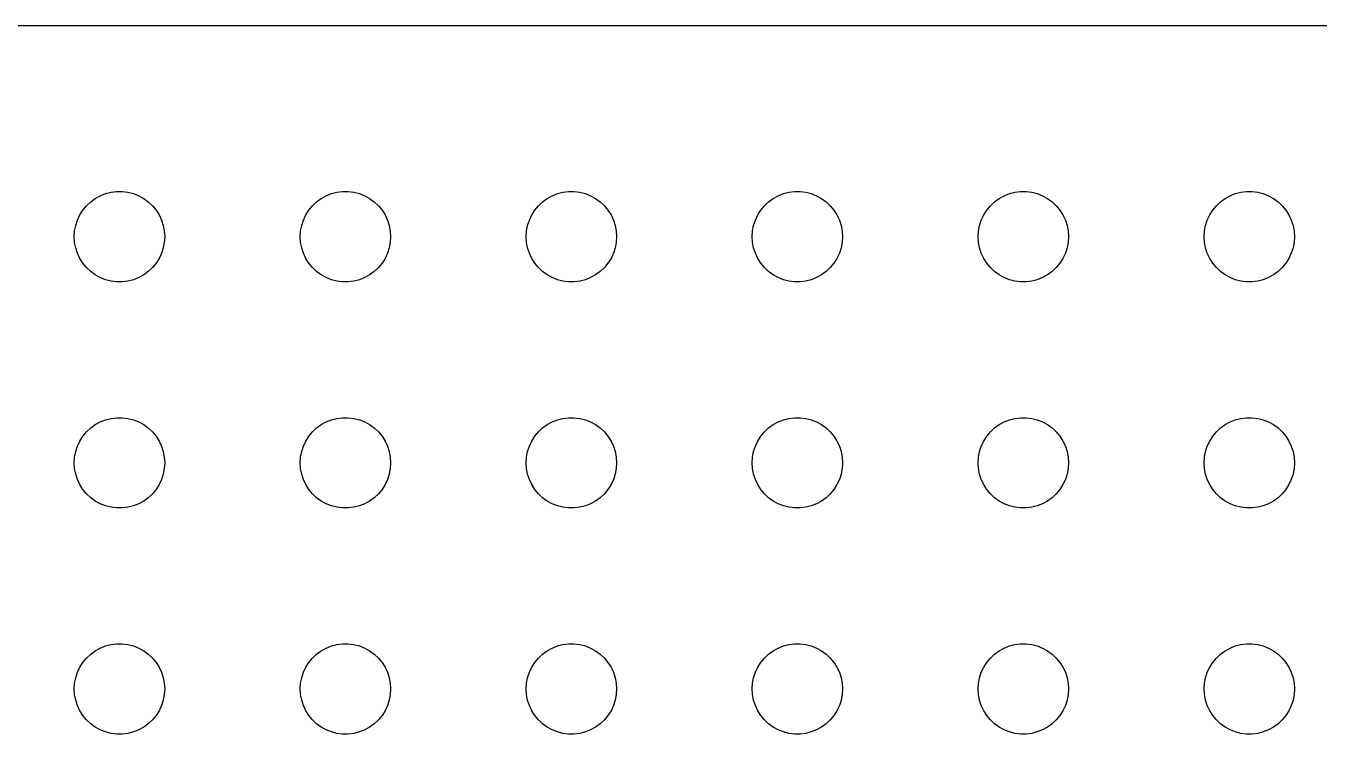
# Model space of a CAD drawing. Header units: metres. Extents: x -164 to 164, y -22 to 22.
# Drawn here: x -85.61 to -42.68, y -1.5 to 21.99 of the extents above; entities that cross this region are included whole.
import ezdxf

# ---------------------------------------------------------------- set-up
doc = ezdxf.new("R2010")
doc.units = ezdxf.units.M

msp = doc.modelspace()

# ---------------------------------------------------------------- linework, layer by layer
for p, q in [((159.814, 21.9901), (-159.814, 21.9901)), ((-83.3037, 16.2665), (-83.1387, 16.3572)), ((-83.1387, 16.3572), (-82.9635, 16.4266)), ((-82.9635, 16.4266), (-82.7811, 16.4734)), ((-82.7811, 16.4734), (-82.5942, 16.497)), ((-82.5942, 16.497), (-82.4058, 16.497)), ((-82.4058, 16.497), (-82.2189, 16.4734)), ((-82.2189, 16.4734), (-82.0365, 16.4266)), ((-82.0365, 16.4266), (-81.8613, 16.3572)), ((-81.8613, 16.3572), (-81.6963, 16.2665)), ((-75.8037, 16.2665), (-75.6387, 16.3572)), ((-75.6387, 16.3572), (-75.4635, 16.4266)), ((-75.4635, 16.4266), (-75.2811, 16.4734)), ((-75.2811, 16.4734), (-75.0942, 16.497)), ((-75.0942, 16.497), (-74.9058, 16.497)), ((-74.9058, 16.497), (-74.7189, 16.4734)), ((-74.7189, 16.4734), (-74.5365, 16.4266)), ((-74.5365, 16.4266), (-74.3613, 16.3572)), ((-74.3613, 16.3572), (-74.1963, 16.2665)), ((-68.3037, 16.2665), (-68.1387, 16.3572)), ((-68.1387, 16.3572), (-67.9635, 16.4266)), ((-67.9635, 16.4266), (-67.7811, 16.4734)), ((-67.7811, 16.4734), (-67.5942, 16.497)), ((-67.5942, 16.497), (-67.4058, 16.497)), ((-67.4058, 16.497), (-67.2189, 16.4734)), ((-67.2189, 16.4734), (-67.0365, 16.4266)), ((-67.0365, 16.4266), (-66.8613, 16.3572)), ((-66.8613, 16.3572), (-66.6963, 16.2665)), ((-60.8037, 16.2665), (-60.6387, 16.3572)), ((-60.6387, 16.3572), (-60.4635, 16.4266)), ((-60.4635, 16.4266), (-60.2811, 16.4734)), ((-60.2811, 16.4734), (-60.0942, 16.497)), ((-60.0942, 16.497), (-59.9058, 16.497)), ((-59.9058, 16.497), (-59.7189, 16.4734)), ((-59.7189, 16.4734), (-59.5365, 16.4266)), ((-59.5365, 16.4266), (-59.3613, 16.3572)), ((-59.3613, 16.3572), (-59.1963, 16.2665)), ((-53.3037, 16.2665), (-53.1387, 16.3572)), ((-53.1387, 16.3572), (-52.9635, 16.4266)), ((-52.9635, 16.4266), (-52.7811, 16.4734)), ((-52.7811, 16.4734), (-52.5942, 16.497)), ((-52.5942, 16.497), (-52.4058, 16.497)), ((-52.4058, 16.497), (-52.2189, 16.4734)), ((-52.2189, 16.4734), (-52.0365, 16.4266)), ((-52.0365, 16.4266), (-51.8613, 16.3572)), ((-51.8613, 16.3572), (-51.6963, 16.2665)), ((-45.8037, 16.2665), (-45.6387, 16.3572)), ((-45.6387, 16.3572), (-45.4635, 16.4266)), ((-45.4635, 16.4266), (-45.2811, 16.4734)), ((-45.2811, 16.4734), (-45.0942, 16.497)), ((-45.0942, 16.497), (-44.9058, 16.497)), ((-44.9058, 16.497), (-44.7189, 16.4734)), ((-44.7189, 16.4734), (-44.5365, 16.4266)), ((-44.5365, 16.4266), (-44.3613, 16.3572)), ((-44.3613, 16.3572), (-44.1963, 16.2665)), ((-83.7135, 15.8817), (-83.5934, 16.0268)), ((-83.5934, 16.0268), (-83.4561, 16.1558)), ((-83.4561, 16.1558), (-83.3037, 16.2665)), ((-81.6963, 16.2665), (-81.5439, 16.1558)), ((-81.5439, 16.1558), (-81.4065, 16.0268)), ((-81.4065, 16.0268), (-81.2865, 15.8817)), ((-76.2135, 15.8817), (-76.0934, 16.0268)), ((-76.0934, 16.0268), (-75.9561, 16.1558)), ((-75.9561, 16.1558), (-75.8037, 16.2665)), ((-74.1963, 16.2665), (-74.0439, 16.1558)), ((-74.0439, 16.1558), (-73.9065, 16.0268)), ((-73.9065, 16.0268), (-73.7865, 15.8817)), ((-68.7135, 15.8817), (-68.5934, 16.0268)), ((-68.5934, 16.0268), (-68.4561, 16.1558)), ((-68.4561, 16.1558), (-68.3037, 16.2665)), ((-66.6963, 16.2665), (-66.5439, 16.1558)), ((-66.5439, 16.1558), (-66.4065, 16.0268)), ((-66.4065, 16.0268), (-66.2865, 15.8817)), ((-61.2135, 15.8817), (-61.0934, 16.0268)), ((-61.0934, 16.0268), (-60.9561, 16.1558)), ((-60.9561, 16.1558), (-60.8037, 16.2665)), ((-59.1963, 16.2665), (-59.0439, 16.1558)), ((-59.0439, 16.1558), (-58.9065, 16.0268)), ((-58.9065, 16.0268), (-58.7865, 15.8817)), ((-53.7135, 15.8817), (-53.5934, 16.0268)), ((-53.5934, 16.0268), (-53.4561, 16.1558)), ((-53.4561, 16.1558), (-53.3037, 16.2665)), ((-51.6963, 16.2665), (-51.5439, 16.1558)), ((-51.5439, 16.1558), (-51.4065, 16.0268)), ((-51.4065, 16.0268), (-51.2865, 15.8817)), ((-46.2135, 15.8817), (-46.0934, 16.0268)), ((-46.0934, 16.0268), (-45.9561, 16.1558)), ((-45.9561, 16.1558), (-45.8037, 16.2665)), ((-44.1963, 16.2665), (-44.0439, 16.1558)), ((-44.0439, 16.1558), (-43.9065, 16.0268)), ((-43.9065, 16.0268), (-43.7865, 15.8817)), ((-83.9529, 15.373), (-83.8947, 15.5522)), ((-83.8947, 15.5522), (-83.8145, 15.7226)), ((-83.8145, 15.7226), (-83.7135, 15.8817)), ((-81.2865, 15.8817), (-81.1855, 15.7226)), ((-81.1855, 15.7226), (-81.1053, 15.5522)), ((-81.1053, 15.5522), (-81.0471, 15.373)), ((-76.4529, 15.373), (-76.3947, 15.5522)), ((-76.3947, 15.5522), (-76.3145, 15.7226)), ((-76.3145, 15.7226), (-76.2135, 15.8817)), ((-73.7865, 15.8817), (-73.6855, 15.7226)), ((-73.6855, 15.7226), (-73.6053, 15.5522)), ((-73.6053, 15.5522), (-73.5471, 15.373)), ((-68.9529, 15.373), (-68.8947, 15.5522)), ((-68.8947, 15.5522), (-68.8145, 15.7226)), ((-68.8145, 15.7226), (-68.7135, 15.8817)), ((-66.2865, 15.8817), (-66.1855, 15.7226)), ((-66.1855, 15.7226), (-66.1053, 15.5522)), ((-66.1053, 15.5522), (-66.0471, 15.373)), ((-61.4529, 15.373), (-61.3947, 15.5522)), ((-61.3947, 15.5522), (-61.3145, 15.7226)), ((-61.3145, 15.7226), (-61.2135, 15.8817)), ((-58.7865, 15.8817), (-58.6855, 15.7226)), ((-58.6855, 15.7226), (-58.6053, 15.5522)), ((-58.6053, 15.5522), (-58.5471, 15.373)), ((-53.9529, 15.373), (-53.8947, 15.5522)), ((-53.8947, 15.5522), (-53.8145, 15.7226)), ((-53.8145, 15.7226), (-53.7135, 15.8817)), ((-51.2865, 15.8817), (-51.1855, 15.7226)), ((-51.1855, 15.7226), (-51.1053, 15.5522)), ((-51.1053, 15.5522), (-51.0471, 15.373)), ((-46.4529, 15.373), (-46.3947, 15.5522)), ((-46.3947, 15.5522), (-46.3145, 15.7226)), ((-46.3145, 15.7226), (-46.2135, 15.8817)), ((-43.7865, 15.8817), (-43.6855, 15.7226)), ((-43.6855, 15.7226), (-43.6053, 15.5522)), ((-43.6053, 15.5522), (-43.5471, 15.373)), ((-84, 15), (-83.9882, 15.188)), ((-83.9882, 15.188), (-83.9529, 15.373)), ((-81.0471, 15.373), (-81.0118, 15.188)), ((-81.0118, 15.188), (-81, 15)), ((-76.5, 15), (-76.4882, 15.188)), ((-76.4882, 15.188), (-76.4529, 15.373)), ((-73.5471, 15.373), (-73.5118, 15.188)), ((-73.5118, 15.188), (-73.5, 15)), ((-69, 15), (-68.9882, 15.188)), ((-68.9882, 15.188), (-68.9529, 15.373)), ((-66.0471, 15.373), (-66.0118, 15.188)), ((-66.0118, 15.188), (-66, 15)), ((-61.5, 15), (-61.4882, 15.188)), ((-61.4882, 15.188), (-61.4529, 15.373)), ((-58.5471, 15.373), (-58.5118, 15.188)), ((-58.5118, 15.188), (-58.5, 15)), ((-54, 15), (-53.9882, 15.188)), ((-53.9882, 15.188), (-53.9529, 15.373)), ((-51.0471, 15.373), (-51.0118, 15.188)), ((-51.0118, 15.188), (-51, 15)), ((-46.5, 15), (-46.4882, 15.188)), ((-46.4882, 15.188), (-46.4529, 15.373)), ((-43.5471, 15.373), (-43.5118, 15.188)), ((-43.5118, 15.188), (-43.5, 15)), ((-83.9882, 14.812), (-84, 15)), ((-83.9529, 14.627), (-83.9882, 14.812)), ((-83.8947, 14.4478), (-83.9529, 14.627)), ((-81.0471, 14.627), (-81.1053, 14.4478)), ((-81.0118, 14.812), (-81.0471, 14.627)), ((-81, 15), (-81.0118, 14.812)), ((-76.4882, 14.812), (-76.5, 15)), ((-76.4529, 14.627), (-76.4882, 14.812)), ((-76.3947, 14.4478), (-76.4529, 14.627)), ((-73.5471, 14.627), (-73.6053, 14.4478)), ((-73.5118, 14.812), (-73.5471, 14.627)), ((-73.5, 15), (-73.5118, 14.812)), ((-68.9882, 14.812), (-69, 15)), ((-68.9529, 14.627), (-68.9882, 14.812)), ((-68.8947, 14.4478), (-68.9529, 14.627)), ((-66.0471, 14.627), (-66.1053, 14.4478)), ((-66.0118, 14.812), (-66.0471, 14.627)), ((-66, 15), (-66.0118, 14.812)), ((-61.4882, 14.812), (-61.5, 15)), ((-61.4529, 14.627), (-61.4882, 14.812)), ((-61.3947, 14.4478), (-61.4529, 14.627)), ((-58.5471, 14.627), (-58.6053, 14.4478)), ((-58.5118, 14.812), (-58.5471, 14.627)), ((-58.5, 15), (-58.5118, 14.812)), ((-53.9882, 14.812), (-54, 15)), ((-53.9529, 14.627), (-53.9882, 14.812)), ((-53.8947, 14.4478), (-53.9529, 14.627)), ((-51.0471, 14.627), (-51.1053, 14.4478)), ((-51.0118, 14.812), (-51.0471, 14.627)), ((-51, 15), (-51.0118, 14.812)), ((-46.4882, 14.812), (-46.5, 15)), ((-46.4529, 14.627), (-46.4882, 14.812)), ((-46.3947, 14.4478), (-46.4529, 14.627)), ((-43.5471, 14.627), (-43.6053, 14.4478)), ((-43.5118, 14.812), (-43.5471, 14.627)), ((-43.5, 15), (-43.5118, 14.812)), ((-83.8145, 14.2774), (-83.8947, 14.4478)), ((-83.7135, 14.1183), (-83.8145, 14.2774)), ((-81.1855, 14.2774), (-81.2865, 14.1183)), ((-81.1053, 14.4478), (-81.1855, 14.2774)), ((-76.3145, 14.2774), (-76.3947, 14.4478)), ((-76.2135, 14.1183), (-76.3145, 14.2774)), ((-73.6855, 14.2774), (-73.7865, 14.1183)), ((-73.6053, 14.4478), (-73.6855, 14.2774)), ((-68.8145, 14.2774), (-68.8947, 14.4478)), ((-68.7135, 14.1183), (-68.8145, 14.2774)), ((-66.1855, 14.2774), (-66.2865, 14.1183)), ((-66.1053, 14.4478), (-66.1855, 14.2774)), ((-61.3145, 14.2774), (-61.3947, 14.4478)), ((-61.2135, 14.1183), (-61.3145, 14.2774)), ((-58.6855, 14.2774), (-58.7865, 14.1183)), ((-58.6053, 14.4478), (-58.6855, 14.2774)), ((-53.8145, 14.2774), (-53.8947, 14.4478)), ((-53.7135, 14.1183), (-53.8145, 14.2774)), ((-51.1855, 14.2774), (-51.2865, 14.1183)), ((-51.1053, 14.4478), (-51.1855, 14.2774)), ((-46.3145, 14.2774), (-46.3947, 14.4478)), ((-46.2135, 14.1183), (-46.3145, 14.2774)), ((-43.6855, 14.2774), (-43.7865, 14.1183)), ((-43.6053, 14.4478), (-43.6855, 14.2774)), ((-83.5934, 13.9732), (-83.7135, 14.1183)), ((-83.4561, 13.8442), (-83.5934, 13.9732)), ((-83.3037, 13.7335), (-83.4561, 13.8442)), ((-81.5439, 13.8442), (-81.6963, 13.7335)), ((-81.4065, 13.9732), (-81.5439, 13.8442)), ((-81.2865, 14.1183), (-81.4065, 13.9732)), ((-76.0934, 13.9732), (-76.2135, 14.1183)), ((-75.9561, 13.8442), (-76.0934, 13.9732)), ((-75.8037, 13.7335), (-75.9561, 13.8442)), ((-74.0439, 13.8442), (-74.1963, 13.7335)), ((-73.9065, 13.9732), (-74.0439, 13.8442)), ((-73.7865, 14.1183), (-73.9065, 13.9732)), ((-68.5934, 13.9732), (-68.7135, 14.1183)), ((-68.4561, 13.8442), (-68.5934, 13.9732)), ((-68.3037, 13.7335), (-68.4561, 13.8442)), ((-66.5439, 13.8442), (-66.6963, 13.7335)), ((-66.4065, 13.9732), (-66.5439, 13.8442)), ((-66.2865, 14.1183), (-66.4065, 13.9732)), ((-61.0934, 13.9732), (-61.2135, 14.1183)), ((-60.9561, 13.8442), (-61.0934, 13.9732)), ((-60.8037, 13.7335), (-60.9561, 13.8442)), ((-59.0439, 13.8442), (-59.1963, 13.7335)), ((-58.9065, 13.9732), (-59.0439, 13.8442)), ((-58.7865, 14.1183), (-58.9065, 13.9732)), ((-53.5934, 13.9732), (-53.7135, 14.1183)), ((-53.4561, 13.8442), (-53.5934, 13.9732)), ((-53.3037, 13.7335), (-53.4561, 13.8442)), ((-51.5439, 13.8442), (-51.6963, 13.7335)), ((-51.4065, 13.9732), (-51.5439, 13.8442)), ((-51.2865, 14.1183), (-51.4065, 13.9732)), ((-46.0934, 13.9732), (-46.2135, 14.1183)), ((-45.9561, 13.8442), (-46.0934, 13.9732)), ((-45.8037, 13.7335), (-45.9561, 13.8442)), ((-44.0439, 13.8442), (-44.1963, 13.7335)), ((-43.9065, 13.9732), (-44.0439, 13.8442)), ((-43.7865, 14.1183), (-43.9065, 13.9732)), ((-83.1387, 13.6427), (-83.3037, 13.7335)), ((-82.9635, 13.5734), (-83.1387, 13.6427)), ((-82.7811, 13.5266), (-82.9635, 13.5734)), ((-82.5942, 13.5029), (-82.7811, 13.5266)), ((-82.4058, 13.5029), (-82.5942, 13.5029)), ((-82.2189, 13.5266), (-82.4058, 13.5029)), ((-82.0365, 13.5734), (-82.2189, 13.5266)), ((-81.8613, 13.6427), (-82.0365, 13.5734)), ((-81.6963, 13.7335), (-81.8613, 13.6427)), ((-75.6387, 13.6427), (-75.8037, 13.7335)), ((-75.4635, 13.5734), (-75.6387, 13.6427)), ((-75.2811, 13.5266), (-75.4635, 13.5734)), ((-75.0942, 13.5029), (-75.2811, 13.5266)), ((-74.9058, 13.5029), (-75.0942, 13.5029)), ((-74.7189, 13.5266), (-74.9058, 13.5029)), ((-74.5365, 13.5734), (-74.7189, 13.5266)), ((-74.3613, 13.6427), (-74.5365, 13.5734)), ((-74.1963, 13.7335), (-74.3613, 13.6427)), ((-68.1387, 13.6427), (-68.3037, 13.7335)), ((-67.9635, 13.5734), (-68.1387, 13.6427)), ((-67.7811, 13.5266), (-67.9635, 13.5734)), ((-67.5942, 13.5029), (-67.7811, 13.5266)), ((-67.4058, 13.5029), (-67.5942, 13.5029)), ((-67.2189, 13.5266), (-67.4058, 13.5029)), ((-67.0365, 13.5734), (-67.2189, 13.5266)), ((-66.8613, 13.6427), (-67.0365, 13.5734)), ((-66.6963, 13.7335), (-66.8613, 13.6427)), ((-60.6387, 13.6427), (-60.8037, 13.7335)), ((-60.4635, 13.5734), (-60.6387, 13.6427)), ((-60.2811, 13.5266), (-60.4635, 13.5734)), ((-60.0942, 13.5029), (-60.2811, 13.5266)), ((-59.9058, 13.5029), (-60.0942, 13.5029)), ((-59.7189, 13.5266), (-59.9058, 13.5029)), ((-59.5365, 13.5734), (-59.7189, 13.5266)), ((-59.3613, 13.6427), (-59.5365, 13.5734)), ((-59.1963, 13.7335), (-59.3613, 13.6427)), ((-53.1387, 13.6427), (-53.3037, 13.7335)), ((-52.9635, 13.5734), (-53.1387, 13.6427)), ((-52.7811, 13.5266), (-52.9635, 13.5734)), ((-52.5942, 13.5029), (-52.7811, 13.5266)), ((-52.4058, 13.5029), (-52.5942, 13.5029)), ((-52.2189, 13.5266), (-52.4058, 13.5029)), ((-52.0365, 13.5734), (-52.2189, 13.5266)), ((-51.8613, 13.6427), (-52.0365, 13.5734)), ((-51.6963, 13.7335), (-51.8613, 13.6427)), ((-45.6387, 13.6427), (-45.8037, 13.7335)), ((-45.4635, 13.5734), (-45.6387, 13.6427)), ((-45.2811, 13.5266), (-45.4635, 13.5734)), ((-45.0942, 13.5029), (-45.2811, 13.5266)), ((-44.9058, 13.5029), (-45.0942, 13.5029)), ((-44.7189, 13.5266), (-44.9058, 13.5029)), ((-44.5365, 13.5734), (-44.7189, 13.5266)), ((-44.3613, 13.6427), (-44.5365, 13.5734)), ((-44.1963, 13.7335), (-44.3613, 13.6427)), ((-83.5934, 8.52681), (-83.4561, 8.65576)), ((-83.4561, 8.65576), (-83.3037, 8.76648)), ((-83.3037, 8.76648), (-83.1387, 8.85724)), ((-83.1387, 8.85724), (-82.9635, 8.92657)), ((-82.9635, 8.92657), (-82.7811, 8.97342)), ((-82.7811, 8.97342), (-82.5942, 8.99704)), ((-82.5942, 8.99704), (-82.4058, 8.99704)), ((-82.4058, 8.99704), (-82.2189, 8.97342)), ((-82.2189, 8.97342), (-82.0365, 8.92657)), ((-82.0365, 8.92657), (-81.8613, 8.85724)), ((-81.8613, 8.85724), (-81.6963, 8.76648)), ((-81.6963, 8.76648), (-81.5439, 8.65576)), ((-81.5439, 8.65576), (-81.4065, 8.52681)), ((-76.0934, 8.52681), (-75.9561, 8.65576)), ((-75.9561, 8.65576), (-75.8037, 8.76648)), ((-75.8037, 8.76648), (-75.6387, 8.85724)), ((-75.6387, 8.85724), (-75.4635, 8.92657)), ((-75.4635, 8.92657), (-75.2811, 8.97342)), ((-75.2811, 8.97342), (-75.0942, 8.99704)), ((-75.0942, 8.99704), (-74.9058, 8.99704)), ((-74.9058, 8.99704), (-74.7189, 8.97342)), ((-74.7189, 8.97342), (-74.5365, 8.92657)), ((-74.5365, 8.92657), (-74.3613, 8.85724)), ((-74.3613, 8.85724), (-74.1963, 8.76648)), ((-74.1963, 8.76648), (-74.0439, 8.65576)), ((-74.0439, 8.65576), (-73.9065, 8.52681)), ((-68.5934, 8.52681), (-68.4561, 8.65576)), ((-68.4561, 8.65576), (-68.3037, 8.76648)), ((-68.3037, 8.76648), (-68.1387, 8.85724)), ((-68.1387, 8.85724), (-67.9635, 8.92657)), ((-67.9635, 8.92657), (-67.7811, 8.97342)), ((-67.7811, 8.97342), (-67.5942, 8.99704)), ((-67.5942, 8.99704), (-67.4058, 8.99704)), ((-67.4058, 8.99704), (-67.2189, 8.97342)), ((-67.2189, 8.97342), (-67.0365, 8.92657)), ((-67.0365, 8.92657), (-66.8613, 8.85724)), ((-66.8613, 8.85724), (-66.6963, 8.76648)), ((-66.6963, 8.76648), (-66.5439, 8.65576)), ((-66.5439, 8.65576), (-66.4065, 8.52681)), ((-61.0934, 8.52681), (-60.9561, 8.65576)), ((-60.9561, 8.65576), (-60.8037, 8.76648)), ((-60.8037, 8.76648), (-60.6387, 8.85724)), ((-60.6387, 8.85724), (-60.4635, 8.92657)), ((-60.4635, 8.92657), (-60.2811, 8.97342)), ((-60.2811, 8.97342), (-60.0942, 8.99704)), ((-60.0942, 8.99704), (-59.9058, 8.99704)), ((-59.9058, 8.99704), (-59.7189, 8.97342)), ((-59.7189, 8.97342), (-59.5365, 8.92657)), ((-59.5365, 8.92657), (-59.3613, 8.85724)), ((-59.3613, 8.85724), (-59.1963, 8.76648)), ((-59.1963, 8.76648), (-59.0439, 8.65576)), ((-59.0439, 8.65576), (-58.9065, 8.52681)), ((-53.5934, 8.52681), (-53.4561, 8.65576)), ((-53.4561, 8.65576), (-53.3037, 8.76648)), ((-53.3037, 8.76648), (-53.1387, 8.85724)), ((-53.1387, 8.85724), (-52.9635, 8.92657)), ((-52.9635, 8.92657), (-52.7811, 8.97342)), ((-52.7811, 8.97342), (-52.5942, 8.99704)), ((-52.5942, 8.99704), (-52.4058, 8.99704)), ((-52.4058, 8.99704), (-52.2189, 8.97342)), ((-52.2189, 8.97342), (-52.0365, 8.92657)), ((-52.0365, 8.92657), (-51.8613, 8.85724)), ((-51.8613, 8.85724), (-51.6963, 8.76648)), ((-51.6963, 8.76648), (-51.5439, 8.65576)), ((-51.5439, 8.65576), (-51.4065, 8.52681)), ((-46.0934, 8.52681), (-45.9561, 8.65576)), ((-45.9561, 8.65576), (-45.8037, 8.76648)), ((-45.8037, 8.76648), (-45.6387, 8.85724)), ((-45.6387, 8.85724), (-45.4635, 8.92657)), ((-45.4635, 8.92657), (-45.2811, 8.97342)), ((-45.2811, 8.97342), (-45.0942, 8.99704)), ((-45.0942, 8.99704), (-44.9058, 8.99704)), ((-44.9058, 8.99704), (-44.7189, 8.97342)), ((-44.7189, 8.97342), (-44.5365, 8.92657)), ((-44.5365, 8.92657), (-44.3613, 8.85724)), ((-44.3613, 8.85724), (-44.1963, 8.76648)), ((-44.1963, 8.76648), (-44.0439, 8.65576)), ((-44.0439, 8.65576), (-43.9065, 8.52681)), ((-83.8947, 8.05219), (-83.8145, 8.22263)), ((-83.8145, 8.22263), (-83.7135, 8.38167)), ((-83.7135, 8.38167), (-83.5934, 8.52681)), ((-81.4065, 8.52681), (-81.2865, 8.38167)), ((-81.2865, 8.38167), (-81.1855, 8.22263)), ((-81.1855, 8.22263), (-81.1053, 8.05219)), ((-76.3947, 8.05219), (-76.3145, 8.22263)), ((-76.3145, 8.22263), (-76.2135, 8.38167)), ((-76.2135, 8.38167), (-76.0934, 8.52681)), ((-73.9065, 8.52681), (-73.7865, 8.38167)), ((-73.7865, 8.38167), (-73.6855, 8.22263)), ((-73.6855, 8.22263), (-73.6053, 8.05219)), ((-68.8947, 8.05219), (-68.8145, 8.22263)), ((-68.8145, 8.22263), (-68.7135, 8.38167)), ((-68.7135, 8.38167), (-68.5934, 8.52681)), ((-66.4065, 8.52681), (-66.2865, 8.38167)), ((-66.2865, 8.38167), (-66.1855, 8.22263)), ((-66.1855, 8.22263), (-66.1053, 8.05219)), ((-61.3947, 8.05219), (-61.3145, 8.22263)), ((-61.3145, 8.22263), (-61.2135, 8.38167)), ((-61.2135, 8.38167), (-61.0934, 8.52681)), ((-58.9065, 8.52681), (-58.7865, 8.38167)), ((-58.7865, 8.38167), (-58.6855, 8.22263)), ((-58.6855, 8.22263), (-58.6053, 8.05219)), ((-53.8947, 8.05219), (-53.8145, 8.22263)), ((-53.8145, 8.22263), (-53.7135, 8.38167)), ((-53.7135, 8.38167), (-53.5934, 8.52681)), ((-51.4065, 8.52681), (-51.2865, 8.38167)), ((-51.2865, 8.38167), (-51.1855, 8.22263)), ((-51.1855, 8.22263), (-51.1053, 8.05219)), ((-46.3947, 8.05219), (-46.3145, 8.22263)), ((-46.3145, 8.22263), (-46.2135, 8.38167)), ((-46.2135, 8.38167), (-46.0934, 8.52681)), ((-43.9065, 8.52681), (-43.7865, 8.38167)), ((-43.7865, 8.38167), (-43.6855, 8.22263)), ((-43.6855, 8.22263), (-43.6053, 8.05219)), ((-83.9882, 7.68799), (-83.9529, 7.87303)), ((-83.9529, 7.87303), (-83.8947, 8.05219)), ((-81.1053, 8.05219), (-81.0471, 7.87303)), ((-81.0471, 7.87303), (-81.0118, 7.68799)), ((-76.4882, 7.68799), (-76.4529, 7.87303)), ((-76.4529, 7.87303), (-76.3947, 8.05219)), ((-73.6053, 8.05219), (-73.5471, 7.87303)), ((-73.5471, 7.87303), (-73.5118, 7.68799)), ((-68.9882, 7.68799), (-68.9529, 7.87303)), ((-68.9529, 7.87303), (-68.8947, 8.05219)), ((-66.1053, 8.05219), (-66.0471, 7.87303)), ((-66.0471, 7.87303), (-66.0118, 7.68799)), ((-61.4882, 7.68799), (-61.4529, 7.87303)), ((-61.4529, 7.87303), (-61.3947, 8.05219)), ((-58.6053, 8.05219), (-58.5471, 7.87303)), ((-58.5471, 7.87303), (-58.5118, 7.68799)), ((-53.9882, 7.68799), (-53.9529, 7.87303)), ((-53.9529, 7.87303), (-53.8947, 8.05219)), ((-51.1053, 8.05219), (-51.0471, 7.87303)), ((-51.0471, 7.87303), (-51.0118, 7.68799)), ((-46.4882, 7.68799), (-46.4529, 7.87303)), ((-46.4529, 7.87303), (-46.3947, 8.05219)), ((-43.6053, 8.05219), (-43.5471, 7.87303)), ((-43.5471, 7.87303), (-43.5118, 7.68799)), ((-84, 7.5), (-83.9882, 7.68799)), ((-83.9882, 7.312), (-84, 7.5)), ((-83.9529, 7.12695), (-83.9882, 7.312)), ((-81.0118, 7.312), (-81.0471, 7.12695)), ((-81.0118, 7.68799), (-81, 7.5)), ((-81, 7.5), (-81.0118, 7.312)), ((-76.5, 7.5), (-76.4882, 7.68799)), ((-76.4882, 7.312), (-76.5, 7.5)), ((-76.4529, 7.12695), (-76.4882, 7.312)), ((-73.5118, 7.312), (-73.5471, 7.12695)), ((-73.5118, 7.68799), (-73.5, 7.5)), ((-73.5, 7.5), (-73.5118, 7.312)), ((-69, 7.5), (-68.9882, 7.68799)), ((-68.9882, 7.312), (-69, 7.5)), ((-68.9529, 7.12695), (-68.9882, 7.312)), ((-66.0118, 7.312), (-66.0471, 7.12695)), ((-66.0118, 7.68799), (-66, 7.5)), ((-66, 7.5), (-66.0118, 7.312)), ((-61.5, 7.5), (-61.4882, 7.68799)), ((-61.4882, 7.312), (-61.5, 7.5)), ((-61.4529, 7.12695), (-61.4882, 7.312)), ((-58.5118, 7.312), (-58.5471, 7.12695)), ((-58.5118, 7.68799), (-58.5, 7.5)), ((-58.5, 7.5), (-58.5118, 7.312)), ((-54, 7.5), (-53.9882, 7.68799)), ((-53.9882, 7.312), (-54, 7.5)), ((-53.9529, 7.12695), (-53.9882, 7.312)), ((-51.0118, 7.312), (-51.0471, 7.12695)), ((-51.0118, 7.68799), (-51, 7.5)), ((-51, 7.5), (-51.0118, 7.312)), ((-46.5, 7.5), (-46.4882, 7.68799)), ((-46.4882, 7.312), (-46.5, 7.5)), ((-46.4529, 7.12695), (-46.4882, 7.312)), ((-43.5118, 7.312), (-43.5471, 7.12695)), ((-43.5118, 7.68799), (-43.5, 7.5)), ((-43.5, 7.5), (-43.5118, 7.312)), ((-83.8947, 6.9478), (-83.9529, 7.12695)), ((-83.8145, 6.77736), (-83.8947, 6.9478)), ((-81.1053, 6.9478), (-81.1855, 6.77736)), ((-81.0471, 7.12695), (-81.1053, 6.9478)), ((-76.3947, 6.9478), (-76.4529, 7.12695)), ((-76.3145, 6.77736), (-76.3947, 6.9478)), ((-73.6053, 6.9478), (-73.6855, 6.77736)), ((-73.5471, 7.12695), (-73.6053, 6.9478)), ((-68.8947, 6.9478), (-68.9529, 7.12695)), ((-68.8145, 6.77736), (-68.8947, 6.9478)), ((-66.1053, 6.9478), (-66.1855, 6.77736)), ((-66.0471, 7.12695), (-66.1053, 6.9478)), ((-61.3947, 6.9478), (-61.4529, 7.12695)), ((-61.3145, 6.77736), (-61.3947, 6.9478)), ((-58.6053, 6.9478), (-58.6855, 6.77736)), ((-58.5471, 7.12695), (-58.6053, 6.9478)), ((-53.8947, 6.9478), (-53.9529, 7.12695)), ((-53.8145, 6.77736), (-53.8947, 6.9478)), ((-51.1053, 6.9478), (-51.1855, 6.77736)), ((-51.0471, 7.12695), (-51.1053, 6.9478)), ((-46.3947, 6.9478), (-46.4529, 7.12695)), ((-46.3145, 6.77736), (-46.3947, 6.9478)), ((-43.6053, 6.9478), (-43.6855, 6.77736)), ((-43.5471, 7.12695), (-43.6053, 6.9478)), ((-83.7135, 6.61832), (-83.8145, 6.77736)), ((-83.5934, 6.47318), (-83.7135, 6.61832)), ((-83.4561, 6.34422), (-83.5934, 6.47318)), ((-81.4065, 6.47318), (-81.5439, 6.34422)), ((-81.2865, 6.61832), (-81.4065, 6.47318)), ((-81.1855, 6.77736), (-81.2865, 6.61832)), ((-76.2135, 6.61832), (-76.3145, 6.77736)), ((-76.0934, 6.47318), (-76.2135, 6.61832)), ((-75.9561, 6.34422), (-76.0934, 6.47318)), ((-73.9065, 6.47318), (-74.0439, 6.34422)), ((-73.7865, 6.61832), (-73.9065, 6.47318)), ((-73.6855, 6.77736), (-73.7865, 6.61832)), ((-68.7135, 6.61832), (-68.8145, 6.77736)), ((-68.5934, 6.47318), (-68.7135, 6.61832)), ((-68.4561, 6.34422), (-68.5934, 6.47318)), ((-66.4065, 6.47318), (-66.5439, 6.34422)), ((-66.2865, 6.61832), (-66.4065, 6.47318)), ((-66.1855, 6.77736), (-66.2865, 6.61832)), ((-61.2135, 6.61832), (-61.3145, 6.77736)), ((-61.0934, 6.47318), (-61.2135, 6.61832)), ((-60.9561, 6.34422), (-61.0934, 6.47318)), ((-58.9065, 6.47318), (-59.0439, 6.34422)), ((-58.7865, 6.61832), (-58.9065, 6.47318)), ((-58.6855, 6.77736), (-58.7865, 6.61832)), ((-53.7135, 6.61832), (-53.8145, 6.77736)), ((-53.5934, 6.47318), (-53.7135, 6.61832)), ((-53.4561, 6.34422), (-53.5934, 6.47318)), ((-51.4065, 6.47318), (-51.5439, 6.34422)), ((-51.2865, 6.61832), (-51.4065, 6.47318)), ((-51.1855, 6.77736), (-51.2865, 6.61832)), ((-46.2135, 6.61832), (-46.3145, 6.77736)), ((-46.0934, 6.47318), (-46.2135, 6.61832)), ((-45.9561, 6.34422), (-46.0934, 6.47318)), ((-43.9065, 6.47318), (-44.0439, 6.34422)), ((-43.7865, 6.61832), (-43.9065, 6.47318)), ((-43.6855, 6.77736), (-43.7865, 6.61832)), ((-83.3037, 6.23351), (-83.4561, 6.34422)), ((-83.1387, 6.14275), (-83.3037, 6.23351)), ((-82.9635, 6.07341), (-83.1387, 6.14275)), ((-82.7811, 6.02657), (-82.9635, 6.07341)), ((-82.5942, 6.00294), (-82.7811, 6.02657)), ((-82.2189, 6.02657), (-82.4058, 6.00294)), ((-82.0365, 6.07341), (-82.2189, 6.02657)), ((-81.8613, 6.14275), (-82.0365, 6.07341)), ((-81.6963, 6.23351), (-81.8613, 6.14275)), ((-81.5439, 6.34422), (-81.6963, 6.23351)), ((-75.8037, 6.23351), (-75.9561, 6.34422)), ((-75.6387, 6.14275), (-75.8037, 6.23351)), ((-75.4635, 6.07341), (-75.6387, 6.14275)), ((-75.2811, 6.02657), (-75.4635, 6.07341)), ((-75.0942, 6.00294), (-75.2811, 6.02657)), ((-74.7189, 6.02657), (-74.9058, 6.00294)), ((-74.5365, 6.07341), (-74.7189, 6.02657)), ((-74.3613, 6.14275), (-74.5365, 6.07341)), ((-74.1963, 6.23351), (-74.3613, 6.14275)), ((-74.0439, 6.34422), (-74.1963, 6.23351)), ((-68.3037, 6.23351), (-68.4561, 6.34422)), ((-68.1387, 6.14275), (-68.3037, 6.23351)), ((-67.9635, 6.07341), (-68.1387, 6.14275)), ((-67.7811, 6.02657), (-67.9635, 6.07341)), ((-67.5942, 6.00294), (-67.7811, 6.02657)), ((-67.2189, 6.02657), (-67.4058, 6.00294)), ((-67.0365, 6.07341), (-67.2189, 6.02657)), ((-66.8613, 6.14275), (-67.0365, 6.07341)), ((-66.6963, 6.23351), (-66.8613, 6.14275)), ((-66.5439, 6.34422), (-66.6963, 6.23351)), ((-60.8037, 6.23351), (-60.9561, 6.34422)), ((-60.6387, 6.14275), (-60.8037, 6.23351)), ((-60.4635, 6.07341), (-60.6387, 6.14275)), ((-60.2811, 6.02657), (-60.4635, 6.07341)), ((-60.0942, 6.00294), (-60.2811, 6.02657)), ((-59.7189, 6.02657), (-59.9058, 6.00294)), ((-59.5365, 6.07341), (-59.7189, 6.02657)), ((-59.3613, 6.14275), (-59.5365, 6.07341)), ((-59.1963, 6.23351), (-59.3613, 6.14275)), ((-59.0439, 6.34422), (-59.1963, 6.23351)), ((-53.3037, 6.23351), (-53.4561, 6.34422)), ((-53.1387, 6.14275), (-53.3037, 6.23351)), ((-52.9635, 6.07341), (-53.1387, 6.14275)), ((-52.7811, 6.02657), (-52.9635, 6.07341)), ((-52.5942, 6.00294), (-52.7811, 6.02657)), ((-52.2189, 6.02657), (-52.4058, 6.00294)), ((-52.0365, 6.07341), (-52.2189, 6.02657)), ((-51.8613, 6.14275), (-52.0365, 6.07341)), ((-51.6963, 6.23351), (-51.8613, 6.14275)), ((-51.5439, 6.34422), (-51.6963, 6.23351)), ((-45.8037, 6.23351), (-45.9561, 6.34422)), ((-45.6387, 6.14275), (-45.8037, 6.23351)), ((-45.4635, 6.07341), (-45.6387, 6.14275)), ((-45.2811, 6.02657), (-45.4635, 6.07341)), ((-45.0942, 6.00294), (-45.2811, 6.02657)), ((-44.7189, 6.02657), (-44.9058, 6.00294)), ((-44.5365, 6.07341), (-44.7189, 6.02657)), ((-44.3613, 6.14275), (-44.5365, 6.07341)), ((-44.1963, 6.23351), (-44.3613, 6.14275)), ((-44.0439, 6.34422), (-44.1963, 6.23351)), ((-82.4058, 6.00294), (-82.5942, 6.00294)), ((-74.9058, 6.00294), (-75.0942, 6.00294)), ((-67.4058, 6.00294), (-67.5942, 6.00294)), ((-59.9058, 6.00294), (-60.0942, 6.00294)), ((-52.4058, 6.00294), (-52.5942, 6.00294)), ((-44.9058, 6.00294), (-45.0942, 6.00294)), ((-83.3037, 1.26648), (-83.1387, 1.35724)), ((-83.1387, 1.35724), (-82.9635, 1.42657)), ((-82.9635, 1.42657), (-82.7811, 1.47342)), ((-82.7811, 1.47342), (-82.5942, 1.49704)), ((-82.5942, 1.49704), (-82.4058, 1.49704)), ((-82.4058, 1.49704), (-82.2189, 1.47342)), ((-82.2189, 1.47342), (-82.0365, 1.42657)), ((-82.0365, 1.42657), (-81.8613, 1.35724)), ((-81.8613, 1.35724), (-81.6963, 1.26648)), ((-75.8037, 1.26648), (-75.6387, 1.35724)), ((-75.6387, 1.35724), (-75.4635, 1.42657)), ((-75.4635, 1.42657), (-75.2811, 1.47342)), ((-75.2811, 1.47342), (-75.0942, 1.49704)), ((-75.0942, 1.49704), (-74.9058, 1.49704)), ((-74.9058, 1.49704), (-74.7189, 1.47342)), ((-74.7189, 1.47342), (-74.5365, 1.42657)), ((-74.5365, 1.42657), (-74.3613, 1.35724)), ((-74.3613, 1.35724), (-74.1963, 1.26648)), ((-68.3037, 1.26648), (-68.1387, 1.35724)), ((-68.1387, 1.35724), (-67.9635, 1.42657)), ((-67.9635, 1.42657), (-67.7811, 1.47342)), ((-67.7811, 1.47342), (-67.5942, 1.49704)), ((-67.5942, 1.49704), (-67.4058, 1.49704)), ((-67.4058, 1.49704), (-67.2189, 1.47342)), ((-67.2189, 1.47342), (-67.0365, 1.42657)), ((-67.0365, 1.42657), (-66.8613, 1.35724)), ((-66.8613, 1.35724), (-66.6963, 1.26648)), ((-60.8037, 1.26648), (-60.6387, 1.35724)), ((-60.6387, 1.35724), (-60.4635, 1.42657)), ((-60.4635, 1.42657), (-60.2811, 1.47342)), ((-60.2811, 1.47342), (-60.0942, 1.49704)), ((-60.0942, 1.49704), (-59.9058, 1.49704)), ((-59.9058, 1.49704), (-59.7189, 1.47342)), ((-59.7189, 1.47342), (-59.5365, 1.42657)), ((-59.5365, 1.42657), (-59.3613, 1.35724)), ((-59.3613, 1.35724), (-59.1963, 1.26648)), ((-53.3037, 1.26648), (-53.1387, 1.35724)), ((-53.1387, 1.35724), (-52.9635, 1.42657)), ((-52.9635, 1.42657), (-52.7811, 1.47342)), ((-52.7811, 1.47342), (-52.5942, 1.49704)), ((-52.5942, 1.49704), (-52.4058, 1.49704)), ((-52.4058, 1.49704), (-52.2189, 1.47342)), ((-52.2189, 1.47342), (-52.0365, 1.42657)), ((-52.0365, 1.42657), (-51.8613, 1.35724)), ((-51.8613, 1.35724), (-51.6963, 1.26648)), ((-45.8037, 1.26648), (-45.6387, 1.35724)), ((-45.6387, 1.35724), (-45.4635, 1.42657)), ((-45.4635, 1.42657), (-45.2811, 1.47342)), ((-45.2811, 1.47342), (-45.0942, 1.49704)), ((-45.0942, 1.49704), (-44.9058, 1.49704)), ((-44.9058, 1.49704), (-44.7189, 1.47342)), ((-44.7189, 1.47342), (-44.5365, 1.42657)), ((-44.5365, 1.42657), (-44.3613, 1.35724)), ((-44.3613, 1.35724), (-44.1963, 1.26648)), ((-83.8145, 0.722626), (-83.7135, 0.881668)), ((-83.7135, 0.881668), (-83.5934, 1.02681)), ((-83.5934, 1.02681), (-83.4561, 1.15576)), ((-83.4561, 1.15576), (-83.3037, 1.26648)), ((-81.6963, 1.26648), (-81.5439, 1.15576)), ((-81.5439, 1.15576), (-81.4065, 1.02681)), ((-81.4065, 1.02681), (-81.2865, 0.881668)), ((-81.2865, 0.881668), (-81.1855, 0.722626)), ((-76.3145, 0.722626), (-76.2135, 0.881668)), ((-76.2135, 0.881668), (-76.0934, 1.02681)), ((-76.0934, 1.02681), (-75.9561, 1.15576)), ((-75.9561, 1.15576), (-75.8037, 1.26648)), ((-74.1963, 1.26648), (-74.0439, 1.15576)), ((-74.0439, 1.15576), (-73.9065, 1.02681)), ((-73.9065, 1.02681), (-73.7865, 0.881668)), ((-73.7865, 0.881668), (-73.6855, 0.722626)), ((-68.8145, 0.722626), (-68.7135, 0.881668)), ((-68.7135, 0.881668), (-68.5934, 1.02681)), ((-68.5934, 1.02681), (-68.4561, 1.15576)), ((-68.4561, 1.15576), (-68.3037, 1.26648)), ((-66.6963, 1.26648), (-66.5439, 1.15576)), ((-66.5439, 1.15576), (-66.4065, 1.02681)), ((-66.4065, 1.02681), (-66.2865, 0.881668)), ((-66.2865, 0.881668), (-66.1855, 0.722626)), ((-61.3145, 0.722626), (-61.2135, 0.881668)), ((-61.2135, 0.881668), (-61.0934, 1.02681)), ((-61.0934, 1.02681), (-60.9561, 1.15576)), ((-60.9561, 1.15576), (-60.8037, 1.26648)), ((-59.1963, 1.26648), (-59.0439, 1.15576)), ((-59.0439, 1.15576), (-58.9065, 1.02681)), ((-58.9065, 1.02681), (-58.7865, 0.881668)), ((-58.7865, 0.881668), (-58.6855, 0.722626)), ((-53.8145, 0.722626), (-53.7135, 0.881668)), ((-53.7135, 0.881668), (-53.5934, 1.02681)), ((-53.5934, 1.02681), (-53.4561, 1.15576)), ((-53.4561, 1.15576), (-53.3037, 1.26648)), ((-51.6963, 1.26648), (-51.5439, 1.15576)), ((-51.5439, 1.15576), (-51.4065, 1.02681)), ((-51.4065, 1.02681), (-51.2865, 0.881668)), ((-51.2865, 0.881668), (-51.1855, 0.722626)), ((-46.3145, 0.722626), (-46.2135, 0.881668)), ((-46.2135, 0.881668), (-46.0934, 1.02681)), ((-46.0934, 1.02681), (-45.9561, 1.15576)), ((-45.9561, 1.15576), (-45.8037, 1.26648)), ((-44.1963, 1.26648), (-44.0439, 1.15576)), ((-44.0439, 1.15576), (-43.9065, 1.02681)), ((-43.9065, 1.02681), (-43.7865, 0.881668)), ((-43.7865, 0.881668), (-43.6855, 0.722626)), ((-83.9529, 0.373032), (-83.8947, 0.552185)), ((-83.8947, 0.552185), (-83.8145, 0.722626)), ((-81.1855, 0.722626), (-81.1053, 0.552185)), ((-81.1053, 0.552185), (-81.0471, 0.373032)), ((-76.4529, 0.373032), (-76.3947, 0.552185)), ((-76.3947, 0.552185), (-76.3145, 0.722626)), ((-73.6855, 0.722626), (-73.6053, 0.552185)), ((-73.6053, 0.552185), (-73.5471, 0.373032)), ((-68.9529, 0.373032), (-68.8947, 0.552185)), ((-68.8947, 0.552185), (-68.8145, 0.722626)), ((-66.1855, 0.722626), (-66.1053, 0.552185)), ((-66.1053, 0.552185), (-66.0471, 0.373032)), ((-61.4529, 0.373032), (-61.3947, 0.552185)), ((-61.3947, 0.552185), (-61.3145, 0.722626)), ((-58.6855, 0.722626), (-58.6053, 0.552185)), ((-58.6053, 0.552185), (-58.5471, 0.373032)), ((-53.9529, 0.373032), (-53.8947, 0.552185)), ((-53.8947, 0.552185), (-53.8145, 0.722626)), ((-51.1855, 0.722626), (-51.1053, 0.552185)), ((-51.1053, 0.552185), (-51.0471, 0.373032)), ((-46.4529, 0.373032), (-46.3947, 0.552185)), ((-46.3947, 0.552185), (-46.3145, 0.722626)), ((-43.6855, 0.722626), (-43.6053, 0.552185)), ((-43.6053, 0.552185), (-43.5471, 0.373032)), ((-84, 0), (-83.9882, 0.187988)), ((-83.9882, -0.187988), (-84, 0)), ((-83.9882, 0.187988), (-83.9529, 0.373032)), ((-81.0471, 0.373032), (-81.0118, 0.187988)), ((-81.0118, 0.187988), (-81, 0)), ((-81, 0), (-81.0118, -0.187988)), ((-76.5, 0), (-76.4882, 0.187988)), ((-76.4882, -0.187988), (-76.5, 0)), ((-76.4882, 0.187988), (-76.4529, 0.373032)), ((-73.5471, 0.373032), (-73.5118, 0.187988)), ((-73.5118, 0.187988), (-73.5, 0)), ((-73.5, 0), (-73.5118, -0.187988)), ((-69, 0), (-68.9882, 0.187988)), ((-68.9882, -0.187988), (-69, 0)), ((-68.9882, 0.187988), (-68.9529, 0.373032)), ((-66.0471, 0.373032), (-66.0118, 0.187988)), ((-66.0118, 0.187988), (-66, 0)), ((-66, 0), (-66.0118, -0.187988)), ((-61.5, 0), (-61.4882, 0.187988)), ((-61.4882, -0.187988), (-61.5, 0)), ((-61.4882, 0.187988), (-61.4529, 0.373032)), ((-58.5471, 0.373032), (-58.5118, 0.187988)), ((-58.5118, 0.187988), (-58.5, 0)), ((-58.5, 0), (-58.5118, -0.187988)), ((-54, 0), (-53.9882, 0.187988)), ((-53.9882, -0.187988), (-54, 0)), ((-53.9882, 0.187988), (-53.9529, 0.373032)), ((-51.0471, 0.373032), (-51.0118, 0.187988)), ((-51.0118, 0.187988), (-51, 0)), ((-51, 0), (-51.0118, -0.187988)), ((-46.5, 0), (-46.4882, 0.187988)), ((-46.4882, -0.187988), (-46.5, 0)), ((-46.4882, 0.187988), (-46.4529, 0.373032)), ((-43.5471, 0.373032), (-43.5118, 0.187988)), ((-43.5118, 0.187988), (-43.5, 0)), ((-43.5, 0), (-43.5118, -0.187988)), ((-83.9529, -0.373032), (-83.9882, -0.187988)), ((-83.8947, -0.552185), (-83.9529, -0.373032)), ((-81.0471, -0.373032), (-81.1053, -0.552185)), ((-81.0118, -0.187988), (-81.0471, -0.373032)), ((-76.4529, -0.373032), (-76.4882, -0.187988)), ((-76.3947, -0.552185), (-76.4529, -0.373032)), ((-73.5471, -0.373032), (-73.6053, -0.552185)), ((-73.5118, -0.187988), (-73.5471, -0.373032)), ((-68.9529, -0.373032), (-68.9882, -0.187988)), ((-68.8947, -0.552185), (-68.9529, -0.373032)), ((-66.0471, -0.373032), (-66.1053, -0.552185)), ((-66.0118, -0.187988), (-66.0471, -0.373032)), ((-61.4529, -0.373032), (-61.4882, -0.187988)), ((-61.3947, -0.552185), (-61.4529, -0.373032)), ((-58.5471, -0.373032), (-58.6053, -0.552185)), ((-58.5118, -0.187988), (-58.5471, -0.373032)), ((-53.9529, -0.373032), (-53.9882, -0.187988)), ((-53.8947, -0.552185), (-53.9529, -0.373032)), ((-51.0471, -0.373032), (-51.1053, -0.552185)), ((-51.0118, -0.187988), (-51.0471, -0.373032)), ((-46.4529, -0.373032), (-46.4882, -0.187988)), ((-46.3947, -0.552185), (-46.4529, -0.373032)), ((-43.5471, -0.373032), (-43.6053, -0.552185)), ((-43.5118, -0.187988), (-43.5471, -0.373032)), ((-83.8145, -0.722626), (-83.8947, -0.552185)), ((-83.7135, -0.881668), (-83.8145, -0.722626)), ((-81.1855, -0.722626), (-81.2865, -0.881668)), ((-81.1053, -0.552185), (-81.1855, -0.722626)), ((-76.3145, -0.722626), (-76.3947, -0.552185)), ((-76.2135, -0.881668), (-76.3145, -0.722626)), ((-73.6855, -0.722626), (-73.7865, -0.881668)), ((-73.6053, -0.552185), (-73.6855, -0.722626)), ((-68.8145, -0.722626), (-68.8947, -0.552185)), ((-68.7135, -0.881668), (-68.8145, -0.722626)), ((-66.1855, -0.722626), (-66.2865, -0.881668)), ((-66.1053, -0.552185), (-66.1855, -0.722626)), ((-61.3145, -0.722626), (-61.3947, -0.552185)), ((-61.2135, -0.881668), (-61.3145, -0.722626)), ((-58.6855, -0.722626), (-58.7865, -0.881668)), ((-58.6053, -0.552185), (-58.6855, -0.722626)), ((-53.8145, -0.722626), (-53.8947, -0.552185)), ((-53.7135, -0.881668), (-53.8145, -0.722626)), ((-51.1855, -0.722626), (-51.2865, -0.881668)), ((-51.1053, -0.552185), (-51.1855, -0.722626)), ((-46.3145, -0.722626), (-46.3947, -0.552185)), ((-46.2135, -0.881668), (-46.3145, -0.722626)), ((-43.6855, -0.722626), (-43.7865, -0.881668)), ((-43.6053, -0.552185), (-43.6855, -0.722626)), ((-83.5934, -1.02681), (-83.7135, -0.881668)), ((-83.4561, -1.15576), (-83.5934, -1.02681)), ((-83.3037, -1.26648), (-83.4561, -1.15576)), ((-83.1387, -1.35724), (-83.3037, -1.26648)), ((-81.6963, -1.26648), (-81.8613, -1.35724)), ((-81.5439, -1.15576), (-81.6963, -1.26648)), ((-81.4065, -1.02681), (-81.5439, -1.15576)), ((-81.2865, -0.881668), (-81.4065, -1.02681)), ((-76.0934, -1.02681), (-76.2135, -0.881668)), ((-75.9561, -1.15576), (-76.0934, -1.02681)), ((-75.8037, -1.26648), (-75.9561, -1.15576)), ((-75.6387, -1.35724), (-75.8037, -1.26648)), ((-74.1963, -1.26648), (-74.3613, -1.35724)), ((-74.0439, -1.15576), (-74.1963, -1.26648)), ((-73.9065, -1.02681), (-74.0439, -1.15576)), ((-73.7865, -0.881668), (-73.9065, -1.02681)), ((-68.5934, -1.02681), (-68.7135, -0.881668)), ((-68.4561, -1.15576), (-68.5934, -1.02681)), ((-68.3037, -1.26648), (-68.4561, -1.15576)), ((-68.1387, -1.35724), (-68.3037, -1.26648)), ((-66.6963, -1.26648), (-66.8613, -1.35724)), ((-66.5439, -1.15576), (-66.6963, -1.26648)), ((-66.4065, -1.02681), (-66.5439, -1.15576)), ((-66.2865, -0.881668), (-66.4065, -1.02681)), ((-61.0934, -1.02681), (-61.2135, -0.881668)), ((-60.9561, -1.15576), (-61.0934, -1.02681)), ((-60.8037, -1.26648), (-60.9561, -1.15576)), ((-60.6387, -1.35724), (-60.8037, -1.26648)), ((-59.1963, -1.26648), (-59.3613, -1.35724)), ((-59.0439, -1.15576), (-59.1963, -1.26648)), ((-58.9065, -1.02681), (-59.0439, -1.15576)), ((-58.7865, -0.881668), (-58.9065, -1.02681)), ((-53.5934, -1.02681), (-53.7135, -0.881668)), ((-53.4561, -1.15576), (-53.5934, -1.02681)), ((-53.3037, -1.26648), (-53.4561, -1.15576)), ((-53.1387, -1.35724), (-53.3037, -1.26648)), ((-51.6963, -1.26648), (-51.8613, -1.35724)), ((-51.5439, -1.15576), (-51.6963, -1.26648)), ((-51.4065, -1.02681), (-51.5439, -1.15576)), ((-51.2865, -0.881668), (-51.4065, -1.02681)), ((-46.0934, -1.02681), (-46.2135, -0.881668)), ((-45.9561, -1.15576), (-46.0934, -1.02681)), ((-45.8037, -1.26648), (-45.9561, -1.15576)), ((-45.6387, -1.35724), (-45.8037, -1.26648)), ((-44.1963, -1.26648), (-44.3613, -1.35724)), ((-44.0439, -1.15576), (-44.1963, -1.26648)), ((-43.9065, -1.02681), (-44.0439, -1.15576)), ((-43.7865, -0.881668), (-43.9065, -1.02681)), ((-82.9635, -1.42657), (-83.1387, -1.35724)), ((-82.7811, -1.47342), (-82.9635, -1.42657)), ((-82.5942, -1.49704), (-82.7811, -1.47342)), ((-82.4058, -1.49704), (-82.5942, -1.49704)), ((-82.2189, -1.47342), (-82.4058, -1.49704)), ((-82.0365, -1.42657), (-82.2189, -1.47342)), ((-81.8613, -1.35724), (-82.0365, -1.42657)), ((-75.4635, -1.42657), (-75.6387, -1.35724)), ((-75.2811, -1.47342), (-75.4635, -1.42657)), ((-75.0942, -1.49704), (-75.2811, -1.47342)), ((-74.9058, -1.49704), (-75.0942, -1.49704)), ((-74.7189, -1.47342), (-74.9058, -1.49704)), ((-74.5365, -1.42657), (-74.7189, -1.47342)), ((-74.3613, -1.35724), (-74.5365, -1.42657)), ((-67.9635, -1.42657), (-68.1387, -1.35724)), ((-67.7811, -1.47342), (-67.9635, -1.42657)), ((-67.5942, -1.49704), (-67.7811, -1.47342)), ((-67.4058, -1.49704), (-67.5942, -1.49704)), ((-67.2189, -1.47342), (-67.4058, -1.49704)), ((-67.0365, -1.42657), (-67.2189, -1.47342)), ((-66.8613, -1.35724), (-67.0365, -1.42657)), ((-60.4635, -1.42657), (-60.6387, -1.35724)), ((-60.2811, -1.47342), (-60.4635, -1.42657)), ((-60.0942, -1.49704), (-60.2811, -1.47342)), ((-59.9058, -1.49704), (-60.0942, -1.49704)), ((-59.7189, -1.47342), (-59.9058, -1.49704)), ((-59.5365, -1.42657), (-59.7189, -1.47342)), ((-59.3613, -1.35724), (-59.5365, -1.42657)), ((-52.9635, -1.42657), (-53.1387, -1.35724)), ((-52.7811, -1.47342), (-52.9635, -1.42657)), ((-52.5942, -1.49704), (-52.7811, -1.47342)), ((-52.4058, -1.49704), (-52.5942, -1.49704)), ((-52.2189, -1.47342), (-52.4058, -1.49704)), ((-52.0365, -1.42657), (-52.2189, -1.47342)), ((-51.8613, -1.35724), (-52.0365, -1.42657)), ((-45.4635, -1.42657), (-45.6387, -1.35724)), ((-45.2811, -1.47342), (-45.4635, -1.42657)), ((-45.0942, -1.49704), (-45.2811, -1.47342)), ((-44.9058, -1.49704), (-45.0942, -1.49704)), ((-44.7189, -1.47342), (-44.9058, -1.49704)), ((-44.5365, -1.42657), (-44.7189, -1.47342)), ((-44.3613, -1.35724), (-44.5365, -1.42657))]:
    msp.add_line(p, q)

doc.saveas('drawing.dxf')
